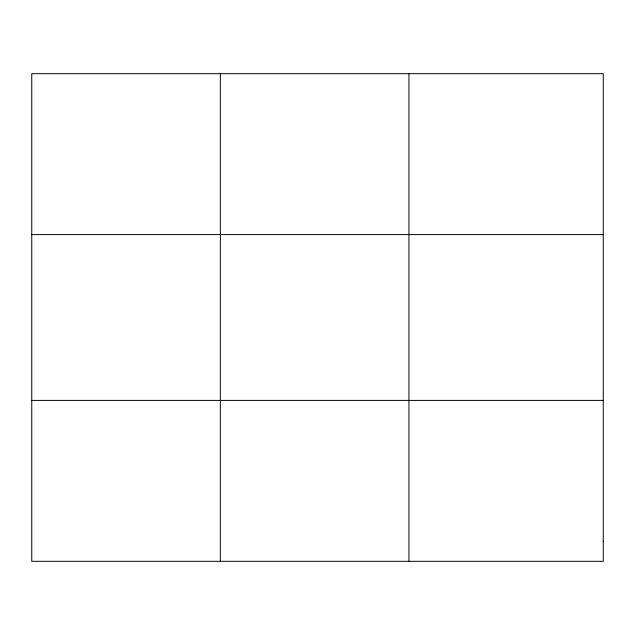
<?xml version="1.0" encoding="UTF-8"?>
<svg xmlns="http://www.w3.org/2000/svg" width="635" height="635" viewBox="0 0 635 635"><rect width="100%" height="100%" fill="white"/><g stroke="black" fill="none" stroke-linecap="round" stroke-linejoin="round"><path stroke-width="0.95" d="M220.345 561.316L220.345 73.684M408.94 561.316L408.94 73.684M31.75 234.601L603.25 234.601M31.75 400.399L603.25 400.399M603.25 541.203L603.25 561.316L31.75 561.316L31.75 73.684L603.25 73.684L603.25 541.203"/></g></svg>
